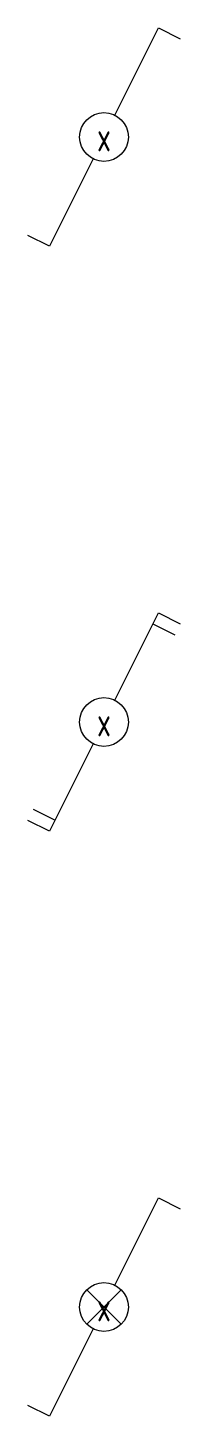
# Model space of a CAD drawing. Header units: metres. Extents: x -162 to 83385, y -62392 to -1971.
# Drawn here: x -133 to 133, y -12557 to -10141 of the extents above; entities that cross this region are included whole.
import ezdxf
from ezdxf.enums import TextEntityAlignment as Align

# ---------------------------------------------------------------- set-up
doc = ezdxf.new("R2010")
doc.units = ezdxf.units.M
doc.header["$LTSCALE"] = 0.5
for name, color, linetype, lineweight in [('ELIN_Attribut_01_Produkt_ID', 7, 'Continuous', 0), ('ELIN_Attribut_02_Stromkreis', 7, 'Continuous', 0), ('ELIN_Attribut_03_Verteilerbereich', 7, 'Continuous', 0), ('ELIN_Attribut_04_Montagehoehe', 7, 'Continuous', 0), ('ELIN_Attribut_05_Montageart', 7, 'Continuous', 0), ('ELIN_Attribut_06_Tuernummer', 7, 'Continuous', 0), ('ELIN_Attribut_07_Bemerkung', 7, 'Continuous', 0), ('ELIN_Attribut_08_Adresse', 7, 'Continuous', 0), ('ELIN_Attribut_10_AKZ1', 7, 'Continuous', 0), ('ELIN_Attribut_11_AKZ2', 7, 'Continuous', 0), ('ELIN_Attribut_12_Sonstiges1', 7, 'Continuous', 0), ('ELIN_Attribut_13_Sonstiges2', 7, 'Continuous', 0), ('ELIN_Attribut_14_Bauteil', 7, 'Continuous', 0), ('ELIN_Attribut_15_Ebene', 7, 'Continuous', 0), ('ELIN_Attribut_16_Raumnummer', 7, 'Continuous', 0), ('ELIN_Attribut_17_Raumname', 7, 'Continuous', 0), ('ELIN_Attribut_18_Montageabschnitt', 7, 'Continuous', 0), ('ELIN_Attribut_Basispunkt', 2, 'Continuous', 0), ('ELIN_Attribute_GEMOS', 11, 'Continuous', 0), ('ELIN_STS_WA_Schaltgeraete', 7, 'Continuous', 0)]:
    doc.layers.add(name, color=color, linetype=linetype, lineweight=lineweight)
doc.layers.get('0').off()
doc.styles.add('ELIN_Attribute', font='isocp.shx', dxfattribs={"width": 0.8})

# ---------------------------------------------------------------- blocks, each defined once
blk = doc.blocks.new('ELIN_STS_WECHSELSCHALTER')
at = {"color": 0}
for p, q in [((19, 38), (95, 190.1)), ((95, 190.1), (133, 171.1)), ((-19, -38), (-95, -190.1)), ((-95, -190.1), (-133, -171.1))]:
    blk.add_line(p, q, dxfattribs=at)
blk.add_circle((0, 0), 42.5, dxfattribs=at)
at = {"layer": 'ELIN_Attribut_01_Produkt_ID', "style": 'ELIN_Attribute', "width": 0.8, "flags": 8}
blk.add_attdef('01_PRODUKT_ID', (121.3, -14.6, 0), '', height=150, dxfattribs=at)
at = {"layer": 'ELIN_Attribut_02_Stromkreis', "style": 'ELIN_Attribute', "width": 0.8, "flags": 8}
blk.add_attdef('02_STROMKREIS', (121.3, 185.4, 0), '', height=150, dxfattribs=at)
at = {"layer": 'ELIN_Attribut_03_Verteilerbereich', "style": 'ELIN_Attribute', "width": 0.8, "flags": 8}
blk.add_attdef('03_VERTEILERBEREICH', (-294.6, -404.4, 0), '', height=125, dxfattribs=at)
at = {"layer": 'ELIN_Attribut_04_Montagehoehe', "style": 'ELIN_Attribute', "width": 0.8, "flags": 8}
blk.add_attdef('04_MONTAGEHOEHE', text='', height=125, dxfattribs=at).set_placement((-152, -14.6, 0), align=Align.RIGHT)
at = {"layer": 'ELIN_Attribut_05_Montageart', "style": 'ELIN_Attribute', "width": 0.8, "flags": 8}
blk.add_attdef('05_MONTAGEART', (121.3, -204.4, 0), '', height=125, dxfattribs=at)
at = {"layer": 'ELIN_Attribut_06_Tuernummer', "style": 'ELIN_Attribute', "width": 0.8, "flags": 8}
blk.add_attdef('06_TUERNUMMER', text='', height=125, dxfattribs=at).set_placement((-152, -214.6, 0), align=Align.RIGHT)
at = {"layer": 'ELIN_Attribut_07_Bemerkung', "style": 'ELIN_Attribute', "width": 0.8, "flags": 8}
blk.add_attdef('07_BEMERKUNG', (-294.6, -604.4, 0), '', height=125, dxfattribs=at)
at = {"layer": 'ELIN_Attribut_08_Adresse', "style": 'ELIN_Attribute', "width": 0.8, "flags": 8}
blk.add_attdef('08_ADRESSE', (-294.6, -804.4, 0), '', height=125, dxfattribs=at)
at = {"layer": 'ELIN_Attribut_10_AKZ1', "style": 'ELIN_Attribute', "width": 0.8, "flags": 8}
blk.add_attdef('10_AKZ1', (-294.6, -1204.4, 0), '', height=125, dxfattribs=at)
at = {"layer": 'ELIN_Attribut_11_AKZ2', "style": 'ELIN_Attribute', "width": 0.8, "flags": 8}
blk.add_attdef('11_AKZ2', (-294.6, -1404.4, 0), '', height=125, dxfattribs=at)
at = {"layer": 'ELIN_Attribut_12_Sonstiges1', "style": 'ELIN_Attribute', "width": 0.8, "flags": 8}
blk.add_attdef('12_SONSTIGES1', (-294.6, -1604.4, 0), '', height=125, dxfattribs=at)
at = {"layer": 'ELIN_Attribut_13_Sonstiges2', "style": 'ELIN_Attribute', "width": 0.8, "flags": 8}
blk.add_attdef('13_SONSTIGES2', (-294.6, -1804.4, 0), '', height=125, dxfattribs=at)
at = {"layer": 'ELIN_Attribut_14_Bauteil', "style": 'ELIN_Attribute', "width": 0.8, "flags": 8}
blk.add_attdef('14_BAUTEIL', (-294.6, -2004.4, 0), '', height=125, dxfattribs=at)
at = {"layer": 'ELIN_Attribut_15_Ebene', "style": 'ELIN_Attribute', "width": 0.8, "flags": 8}
blk.add_attdef('15_EBENE', (-294.6, -2204.4, 0), '', height=125, dxfattribs=at)
at = {"layer": 'ELIN_Attribut_16_Raumnummer', "style": 'ELIN_Attribute', "width": 0.8, "flags": 8}
blk.add_attdef('16_RAUMNUMMER', (-294.6, -2404.4, 0), '', height=125, dxfattribs=at)
at = {"layer": 'ELIN_Attribut_17_Raumname', "style": 'ELIN_Attribute', "width": 0.8, "flags": 8}
blk.add_attdef('17_RAUMNAME', (-294.6, -2604.4, 0), '', height=125, dxfattribs=at)
at = {"layer": 'ELIN_Attribut_18_Montageabschnitt', "style": 'ELIN_Attribute', "width": 0.8, "flags": 8}
blk.add_attdef('18_MONTAGEABSCHNITT', (-294.6, -2804.4, 0), '', height=125, dxfattribs=at)
at = {"layer": 'ELIN_Attribut_Basispunkt', "style": 'ELIN_Attribute', "width": 0.8, "flags": 8}
blk.add_attdef('Basispunkt', text='', height=50, dxfattribs=at).set_placement((0, 0), align=Align.MIDDLE)
at = {"layer": 'ELIN_Attribute_GEMOS', "style": 'ELIN_Attribute', "width": 0.6}
for tag, p in [('G01_PRO02ID', (1620.5, 183.6)), ('G02_BEZEICHNUNG', (1620.5, -14.6, 0)), ('G03_DESCRIPTION', (1620.5, -204.4, 0)), ('G04_GEMOS-SYMBOL', (1623.8, -404.4, 0)), ('G05_GEMOS-TYP', (1623.8, -604.4, 0)), ('G06_ORTSKENNUNG', (1620.5, -804.4, 0)), ('G08_FREI1', (1620.5, -1004.4, 0)), ('G08_FREI2', (1620.5, -1204.4, 0))]:
    blk.add_attdef(tag, p, '', height=125, dxfattribs=at)
blk = doc.blocks.new('ELIN_STS_WECHSELSCHALTER_KTRL_LI')
at = {"color": 0}
for p, q in [((19, 38), (95, 190.1)), ((95, 190.1), (133, 171.1)), ((-30.1, -30.1), (30.1, 30.1)), ((-30.1, 30.1), (30.1, -30.1)), ((-19, -38), (-95, -190.1)), ((-95, -190.1), (-133, -171.1))]:
    blk.add_line(p, q, dxfattribs=at)
blk.add_circle((0, 0), 42.5, dxfattribs=at)
at = {"layer": 'ELIN_Attribut_01_Produkt_ID', "style": 'ELIN_Attribute', "width": 0.8, "flags": 8}
blk.add_attdef('01_PRODUKT_ID', (124.8, -14.6, 0), '', height=150, dxfattribs=at)
at = {"layer": 'ELIN_Attribut_02_Stromkreis', "style": 'ELIN_Attribute', "width": 0.8, "flags": 8}
blk.add_attdef('02_STROMKREIS', (124.8, 185.4, 0), '', height=150, dxfattribs=at)
at = {"layer": 'ELIN_Attribut_03_Verteilerbereich', "style": 'ELIN_Attribute', "width": 0.8, "flags": 8}
blk.add_attdef('03_VERTEILERBEREICH', (-291.1, -404.4, 0), '', height=125, dxfattribs=at)
at = {"layer": 'ELIN_Attribut_04_Montagehoehe', "style": 'ELIN_Attribute', "width": 0.8, "flags": 8}
blk.add_attdef('04_MONTAGEHOEHE', text='', height=125, dxfattribs=at).set_placement((-148.5, -14.6, 0), align=Align.RIGHT)
at = {"layer": 'ELIN_Attribut_05_Montageart', "style": 'ELIN_Attribute', "width": 0.8, "flags": 8}
blk.add_attdef('05_MONTAGEART', (124.8, -204.4, 0), '', height=125, dxfattribs=at)
at = {"layer": 'ELIN_Attribut_06_Tuernummer', "style": 'ELIN_Attribute', "width": 0.8, "flags": 8}
blk.add_attdef('06_TUERNUMMER', text='', height=125, dxfattribs=at).set_placement((-148.5, -214.6, 0), align=Align.RIGHT)
at = {"layer": 'ELIN_Attribut_07_Bemerkung', "style": 'ELIN_Attribute', "width": 0.8, "flags": 8}
blk.add_attdef('07_BEMERKUNG', (-291.1, -604.4, 0), '', height=125, dxfattribs=at)
at = {"layer": 'ELIN_Attribut_08_Adresse', "style": 'ELIN_Attribute', "width": 0.8, "flags": 8}
blk.add_attdef('08_ADRESSE', (-291.1, -804.4, 0), '', height=125, dxfattribs=at)
at = {"layer": 'ELIN_Attribut_10_AKZ1', "style": 'ELIN_Attribute', "width": 0.8, "flags": 8}
blk.add_attdef('10_AKZ1', (-291.1, -1204.4, 0), '', height=125, dxfattribs=at)
at = {"layer": 'ELIN_Attribut_11_AKZ2', "style": 'ELIN_Attribute', "width": 0.8, "flags": 8}
blk.add_attdef('11_AKZ2', (-291.1, -1404.4, 0), '', height=125, dxfattribs=at)
at = {"layer": 'ELIN_Attribut_12_Sonstiges1', "style": 'ELIN_Attribute', "width": 0.8, "flags": 8}
blk.add_attdef('12_SONSTIGES1', (-291.1, -1604.4, 0), '', height=125, dxfattribs=at)
at = {"layer": 'ELIN_Attribut_13_Sonstiges2', "style": 'ELIN_Attribute', "width": 0.8, "flags": 8}
blk.add_attdef('13_SONSTIGES2', (-291.1, -1804.4, 0), '', height=125, dxfattribs=at)
at = {"layer": 'ELIN_Attribut_14_Bauteil', "style": 'ELIN_Attribute', "width": 0.8, "flags": 8}
blk.add_attdef('14_BAUTEIL', (-291.1, -2004.4, 0), '', height=125, dxfattribs=at)
at = {"layer": 'ELIN_Attribut_15_Ebene', "style": 'ELIN_Attribute', "width": 0.8, "flags": 8}
blk.add_attdef('15_EBENE', (-291.1, -2204.4, 0), '', height=125, dxfattribs=at)
at = {"layer": 'ELIN_Attribut_16_Raumnummer', "style": 'ELIN_Attribute', "width": 0.8, "flags": 8}
blk.add_attdef('16_RAUMNUMMER', (-291.1, -2404.4, 0), '', height=125, dxfattribs=at)
at = {"layer": 'ELIN_Attribut_17_Raumname', "style": 'ELIN_Attribute', "width": 0.8, "flags": 8}
blk.add_attdef('17_RAUMNAME', (-291.1, -2604.4, 0), '', height=125, dxfattribs=at)
at = {"layer": 'ELIN_Attribut_18_Montageabschnitt', "style": 'ELIN_Attribute', "width": 0.8, "flags": 8}
blk.add_attdef('18_MONTAGEABSCHNITT', (-291.1, -2804.4, 0), '', height=125, dxfattribs=at)
at = {"layer": 'ELIN_Attribut_Basispunkt', "style": 'ELIN_Attribute', "width": 0.8, "flags": 8}
blk.add_attdef('Basispunkt', text='', height=50, dxfattribs=at).set_placement((0, 0), align=Align.MIDDLE)
at = {"layer": 'ELIN_Attribute_GEMOS', "style": 'ELIN_Attribute', "width": 0.6}
for tag, p in [('G01_PRO02ID', (1620.5, 183.6)), ('G02_BEZEICHNUNG', (1620.5, -14.6, 0)), ('G03_DESCRIPTION', (1620.5, -204.4, 0)), ('G04_GEMOS-SYMBOL', (1623.8, -404.4, 0)), ('G05_GEMOS-TYP', (1623.8, -604.4, 0)), ('G06_ORTSKENNUNG', (1620.5, -804.4, 0)), ('G08_FREI1', (1620.5, -1004.4, 0)), ('G08_FREI2', (1620.5, -1204.4, 0))]:
    blk.add_attdef(tag, p, '', height=125, dxfattribs=at)
blk = doc.blocks.new('ELIN_STS_WECHSELSCHALTER_DOPPEL')
at = {"color": 0}
for p, q in [((19, 38), (95, 190.1)), ((85.3, 170.6), (123.3, 151.6)), ((95, 190.1), (133, 171.1)), ((-19, -38), (-95, -190.1)), ((-123.3, -151.6), (-85.3, -170.6)), ((-95, -190.1), (-133, -171.1))]:
    blk.add_line(p, q, dxfattribs=at)
blk.add_circle((0, 0), 42.5, dxfattribs=at)
at = {"layer": 'ELIN_Attribut_01_Produkt_ID', "style": 'ELIN_Attribute', "width": 0.8, "flags": 8}
blk.add_attdef('01_PRODUKT_ID', (122.8, -14.6, 0), '', height=150, dxfattribs=at)
at = {"layer": 'ELIN_Attribut_02_Stromkreis', "style": 'ELIN_Attribute', "width": 0.8, "flags": 8}
blk.add_attdef('02_STROMKREIS', (122.8, 185.4, 0), '', height=150, dxfattribs=at)
at = {"layer": 'ELIN_Attribut_03_Verteilerbereich', "style": 'ELIN_Attribute', "width": 0.8, "flags": 8}
blk.add_attdef('03_VERTEILERBEREICH', (-293.1, -404.4, 0), '', height=125, dxfattribs=at)
at = {"layer": 'ELIN_Attribut_04_Montagehoehe', "style": 'ELIN_Attribute', "width": 0.8, "flags": 8}
blk.add_attdef('04_MONTAGEHOEHE', text='', height=125, dxfattribs=at).set_placement((-150.5, -14.6, 0), align=Align.RIGHT)
at = {"layer": 'ELIN_Attribut_05_Montageart', "style": 'ELIN_Attribute', "width": 0.8, "flags": 8}
blk.add_attdef('05_MONTAGEART', (122.8, -204.4, 0), '', height=125, dxfattribs=at)
at = {"layer": 'ELIN_Attribut_06_Tuernummer', "style": 'ELIN_Attribute', "width": 0.8, "flags": 8}
blk.add_attdef('06_TUERNUMMER', text='', height=125, dxfattribs=at).set_placement((-150.5, -214.6, 0), align=Align.RIGHT)
at = {"layer": 'ELIN_Attribut_07_Bemerkung', "style": 'ELIN_Attribute', "width": 0.8, "flags": 8}
blk.add_attdef('07_BEMERKUNG', (-293.1, -604.4, 0), '', height=125, dxfattribs=at)
at = {"layer": 'ELIN_Attribut_08_Adresse', "style": 'ELIN_Attribute', "width": 0.8, "flags": 8}
blk.add_attdef('08_ADRESSE', (-293.1, -804.4, 0), '', height=125, dxfattribs=at)
at = {"layer": 'ELIN_Attribut_10_AKZ1', "style": 'ELIN_Attribute', "width": 0.8, "flags": 8}
blk.add_attdef('10_AKZ1', (-293.1, -1204.4, 0), '', height=125, dxfattribs=at)
at = {"layer": 'ELIN_Attribut_11_AKZ2', "style": 'ELIN_Attribute', "width": 0.8, "flags": 8}
blk.add_attdef('11_AKZ2', (-293.1, -1404.4, 0), '', height=125, dxfattribs=at)
at = {"layer": 'ELIN_Attribut_12_Sonstiges1', "style": 'ELIN_Attribute', "width": 0.8, "flags": 8}
blk.add_attdef('12_SONSTIGES1', (-293.1, -1604.4, 0), '', height=125, dxfattribs=at)
at = {"layer": 'ELIN_Attribut_13_Sonstiges2', "style": 'ELIN_Attribute', "width": 0.8, "flags": 8}
blk.add_attdef('13_SONSTIGES2', (-293.1, -1804.4, 0), '', height=125, dxfattribs=at)
at = {"layer": 'ELIN_Attribut_14_Bauteil', "style": 'ELIN_Attribute', "width": 0.8, "flags": 8}
blk.add_attdef('14_BAUTEIL', (-293.1, -2004.4, 0), '', height=125, dxfattribs=at)
at = {"layer": 'ELIN_Attribut_15_Ebene', "style": 'ELIN_Attribute', "width": 0.8, "flags": 8}
blk.add_attdef('15_EBENE', (-293.1, -2204.4, 0), '', height=125, dxfattribs=at)
at = {"layer": 'ELIN_Attribut_16_Raumnummer', "style": 'ELIN_Attribute', "width": 0.8, "flags": 8}
blk.add_attdef('16_RAUMNUMMER', (-293.1, -2404.4, 0), '', height=125, dxfattribs=at)
at = {"layer": 'ELIN_Attribut_17_Raumname', "style": 'ELIN_Attribute', "width": 0.8, "flags": 8}
blk.add_attdef('17_RAUMNAME', (-293.1, -2604.4, 0), '', height=125, dxfattribs=at)
at = {"layer": 'ELIN_Attribut_18_Montageabschnitt', "style": 'ELIN_Attribute', "width": 0.8, "flags": 8}
blk.add_attdef('18_MONTAGEABSCHNITT', (-293.1, -2804.4, 0), '', height=125, dxfattribs=at)
at = {"layer": 'ELIN_Attribut_Basispunkt', "style": 'ELIN_Attribute', "width": 0.8, "flags": 8}
blk.add_attdef('Basispunkt', text='', height=50, dxfattribs=at).set_placement((0, 0), align=Align.MIDDLE)
at = {"layer": 'ELIN_Attribute_GEMOS', "style": 'ELIN_Attribute', "width": 0.6}
for tag, p in [('G01_PRO02ID', (1620.5, 183.6)), ('G02_BEZEICHNUNG', (1620.5, -14.6, 0)), ('G03_DESCRIPTION', (1620.5, -204.4, 0)), ('G04_GEMOS-SYMBOL', (1623.8, -404.4, 0)), ('G05_GEMOS-TYP', (1623.8, -604.4, 0)), ('G06_ORTSKENNUNG', (1620.5, -804.4, 0)), ('G08_FREI1', (1620.5, -1004.4, 0)), ('G08_FREI2', (1620.5, -1204.4, 0))]:
    blk.add_attdef(tag, p, '', height=125, dxfattribs=at)

msp = doc.modelspace()

# ---------------------------------------------------------------- block references
at = {"layer": 'ELIN_STS_WA_Schaltgeraete', "lineweight": 0}
ref = msp.add_blockref('ELIN_STS_WECHSELSCHALTER', (0, -10330.9), dxfattribs=at)
ref.add_attrib('Basispunkt', 'x', dxfattribs={"layer": 'ELIN_Attribut_Basispunkt', "height": 50, "style": 'ELIN_Attribute', "width": 0.8}).set_placement((0, -10330.9), align=Align.MIDDLE)
ref = msp.add_blockref('ELIN_STS_WECHSELSCHALTER_DOPPEL', (0, -11348.8), dxfattribs=at)
ref.add_attrib('Basispunkt', 'x', dxfattribs={"layer": 'ELIN_Attribut_Basispunkt', "height": 50, "style": 'ELIN_Attribute', "width": 0.8}).set_placement((0, -11348.8), align=Align.MIDDLE)
ref = msp.add_blockref('ELIN_STS_WECHSELSCHALTER_KTRL_LI', (0, -12366.7), dxfattribs=at)
ref.add_attrib('Basispunkt', 'x', dxfattribs={"layer": 'ELIN_Attribut_Basispunkt', "height": 50, "style": 'ELIN_Attribute', "width": 0.8}).set_placement((0, -12366.7), align=Align.MIDDLE)

doc.saveas('drawing.dxf')
